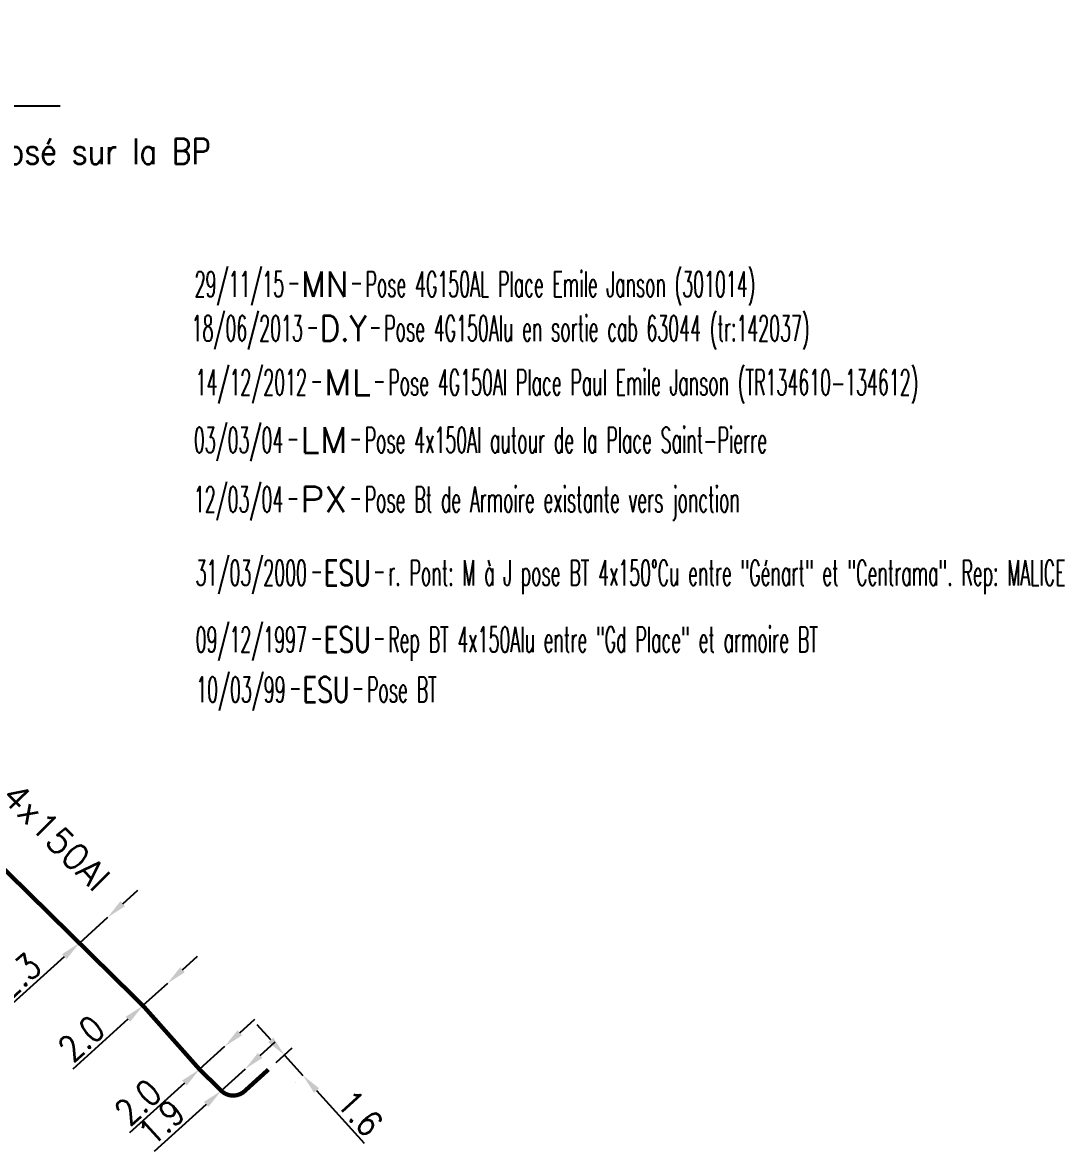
# Model space of a CAD drawing. Header units: millimetres. Extents: x 80000 to 81010, y 144000 to 145002.
# Drawn here: x 80527.3 to 80588.7, y 144391.7 to 144458.2 of the extents above; entities that cross this region are included whole.
import ezdxf
from ezdxf.enums import TextEntityAlignment as Align

# ---------------------------------------------------------------- set-up
doc = ezdxf.new("R2010")
doc.units = ezdxf.units.MM
doc.header["$PDMODE"] = 34
doc.linetypes.add('B_ST_AL', pattern=[2000, 1000, 1000])
doc.layers.get('0').update_dxf_attribs({"linetype": 'CONTINUOUS'})
doc.layers.get('Defpoints').update_dxf_attribs({"linetype": 'CONTINUOUS'})
for name, color, linetype in [('B_100', 3, 'CONTINUOUS'), ('B_400', 7, 'CONTINUOUS'), ('B_910', 7, 'CONTINUOUS')]:
    doc.layers.add(name, color=color, linetype=linetype)
doc.styles.get("Standard").update_dxf_attribs({"font": 'romans.shx', "width": 0.85})
doc.dimstyles.get("Standard").update_dxf_attribs({"dimtxt": 1.5, "dimasz": 1.2, "dimexe": 0.625, "dimexo": 0.625, "dimgap": 0.25, "dimtad": 1, "dimdec": 1, "dimzin": 0, "dimdsep": 46, "dimtxsty": 'Standard', "dimcen": -0.5, "dimadec": 0, "dimazin": 0, "dimtfac": 1, "dimtdec": 1, "dimtmove": 0, "dimatfit": 3, "dimfxl": 0, "dimtolj": 1, "dimtzin": 0, "dimarcsym": 0})

# ---------------------------------------------------------------- blocks, each defined once
blk = doc.blocks.new('*D243')
at = {"layer": 'B_100', "color": 0, "linetype": 'Continuous', "lineweight": -2, "transparency": 16777216}
for p, q in [((80533.231, 144406.293), (80534.12, 144407.099)), ((80532.342, 144405.487), (80530.675, 144403.976)), ((80529.786, 144403.17), (80526.547, 144400.234))]:
    blk.add_line(p, q, dxfattribs=at)
at = {"layer": 'B_100', "color": 0, "linetype": 'Continuous', "transparency": 16777216}
for points in [[(80533.096, 144406.441), (80533.365, 144406.145), (80532.342, 144405.487)], [(80529.651, 144403.318), (80529.92, 144403.022), (80530.675, 144403.976)]]:
    blk.add_solid(points, dxfattribs=at)
at = {"layer": 'Defpoints', "color": 0, "linetype": 'Continuous', "transparency": 16777216}
for p in [(80532.342, 144405.487), (80530.675, 144403.976), (80530.675, 144403.976)]:
    blk.add_point(p, dxfattribs=at)
at = {"layer": 'B_100', "color": 0, "linetype": 'Continuous', "transparency": 16777216, "insert": (80527.05, 144402.039), "char_height": 1.5, "attachment_point": 5, "rotation": 42.19693}
blk.add_mtext('\\A1;2.3', dxfattribs=at)
blk = doc.blocks.new('*D244')
at = {"layer": 'B_100', "color": 0, "linetype": 'Continuous', "lineweight": -2, "transparency": 16777216}
for p, q in [((80541.333, 144397.354), (80542.223, 144398.159)), ((80540.444, 144396.548), (80539.038, 144395.275)), ((80538.149, 144394.469), (80535.089, 144391.697))]:
    blk.add_line(p, q, dxfattribs=at)
at = {"layer": 'B_100', "color": 0, "linetype": 'Continuous', "transparency": 16777216}
for points in [[(80541.199, 144397.502), (80541.468, 144397.206), (80540.444, 144396.548)], [(80538.015, 144394.617), (80538.283, 144394.321), (80539.038, 144395.275)]]:
    blk.add_solid(points, dxfattribs=at)
at = {"layer": 'Defpoints', "color": 0, "linetype": 'Continuous', "transparency": 16777216}
for p in [(80540.444, 144396.548), (80539.038, 144395.275), (80539.038, 144395.275)]:
    blk.add_point(p, dxfattribs=at)
at = {"layer": 'B_100', "color": 0, "linetype": 'Continuous', "transparency": 16777216, "insert": (80535.503, 144393.421), "char_height": 1.5, "attachment_point": 5, "rotation": 42.17476}
blk.add_mtext('\\A1;1.9', dxfattribs=at)
blk = doc.blocks.new('*D245')
at = {"layer": 'B_100', "color": 0, "linetype": 'Continuous', "lineweight": -2, "transparency": 16777216}
for p, q in [((80540.13, 144398.682), (80541.019, 144399.488)), ((80539.24, 144397.877), (80537.758, 144396.534)), ((80536.869, 144395.728), (80533.629, 144392.793))]:
    blk.add_line(p, q, dxfattribs=at)
at = {"layer": 'B_100', "color": 0, "linetype": 'Continuous', "transparency": 16777216}
for points in [[(80539.995, 144398.831), (80540.264, 144398.534), (80539.24, 144397.877)], [(80536.735, 144395.876), (80537.003, 144395.58), (80537.758, 144396.534)]]:
    blk.add_solid(points, dxfattribs=at)
at = {"layer": 'Defpoints', "color": 0, "linetype": 'Continuous', "transparency": 16777216}
for p in [(80539.24, 144397.877), (80537.758, 144396.534), (80537.758, 144396.534)]:
    blk.add_point(p, dxfattribs=at)
at = {"layer": 'B_100', "color": 0, "linetype": 'Continuous', "transparency": 16777216, "insert": (80534.133, 144394.599), "char_height": 1.5, "attachment_point": 5, "rotation": 42.17476}
blk.add_mtext('\\A1;2.0', dxfattribs=at)
blk = doc.blocks.new('*D246')
at = {"layer": 'B_100', "color": 0, "linetype": 'Continuous', "lineweight": -2, "transparency": 16777216}
for p, q in [((80536.759, 144402.402), (80537.648, 144403.207)), ((80535.87, 144401.596), (80534.425, 144400.286)), ((80533.536, 144399.48), (80530.297, 144396.545))]:
    blk.add_line(p, q, dxfattribs=at)
at = {"layer": 'B_100', "color": 0, "linetype": 'Continuous', "transparency": 16777216}
for points in [[(80536.624, 144402.55), (80536.893, 144402.253), (80535.87, 144401.596)], [(80533.401, 144399.629), (80533.67, 144399.332), (80534.425, 144400.286)]]:
    blk.add_solid(points, dxfattribs=at)
at = {"layer": 'Defpoints', "color": 0, "linetype": 'Continuous', "transparency": 16777216}
for p in [(80535.87, 144401.596), (80534.425, 144400.286), (80534.425, 144400.286)]:
    blk.add_point(p, dxfattribs=at)
at = {"layer": 'B_100', "color": 0, "linetype": 'Continuous', "transparency": 16777216, "insert": (80530.8, 144398.351), "char_height": 1.5, "attachment_point": 5, "rotation": 42.18693}
blk.add_mtext('\\A1;2.0', dxfattribs=at)
blk = doc.blocks.new('*D247')
at = {"layer": 'B_100', "color": 0, "linetype": 'Continuous', "lineweight": -2, "transparency": 16777216}
for p, q in [((80541.958, 144398.267), (80541.152, 144399.157)), ((80542.281, 144396.941), (80543.227, 144397.798)), ((80542.764, 144397.378), (80543.853, 144396.175)), ((80543.39, 144395.756), (80543.39, 144395.756)), ((80544.659, 144395.286), (80547.472, 144392.181))]:
    blk.add_line(p, q, dxfattribs=at)
at = {"layer": 'B_100', "color": 0, "linetype": 'Continuous', "transparency": 16777216}
for points in [[(80542.106, 144398.402), (80541.81, 144398.133), (80542.764, 144397.378)], [(80544.807, 144395.42), (80544.511, 144395.152), (80543.853, 144396.175)]]:
    blk.add_solid(points, dxfattribs=at)
at = {"layer": 'Defpoints', "color": 0, "linetype": 'Continuous', "transparency": 16777216}
for p in [(80541.818, 144396.521), (80543.853, 144396.175), (80543.854, 144396.175)]:
    blk.add_point(p, dxfattribs=at)
at = {"layer": 'B_100', "color": 0, "linetype": 'Continuous', "transparency": 16777216, "insert": (80547.209, 144393.96), "char_height": 1.5, "attachment_point": 5, "rotation": 312.17476}
blk.add_mtext('\\A1;1.6', dxfattribs=at)
blk = doc.blocks.new('GIS_MODF')
at = {"color": 0, "linetype": 'Continuous', "flags": 128}
for points in [[(-2.176, -0.014), (-1.676, -0.014)], [(1.519, -0.014), (2.019, -0.014)]]:
    blk.add_lwpolyline(points, dxfattribs=at)
at = {"color": 0, "linetype": 'Continuous', "width": 0.5}
blk.add_attdef('DATE', text='', height=1.5, dxfattribs=at).set_placement((-2.502, -0.798), align=Align.RIGHT)
at = {"color": 0, "linetype": 'Continuous', "width": 1.771291}
blk.add_attdef('USER', text='', height=1.5, dxfattribs=at).set_placement((-1.507, -0.798), (1.276, -0.798), align=Align.FIT)
at = {"color": 0, "linetype": 'Continuous', "width": 0.5}
blk.add_attdef('DESC', (2.289, -0.798), '', height=1.5, dxfattribs=at)

msp = doc.modelspace()

# ---------------------------------------------------------------- linework, layer by layer
at = {"layer": 'B_100', "linetype": 'B_ST_AL', "const_width": 0.25, "flags": 128}
msp.add_lwpolyline([(80511.077, 144427.063), (80510.006, 144426.002, 0.430832), (80510.024, 144425.275), (80513.059, 144422.542), (80515.783, 144419.962), (80520.462, 144414.705), (80523.002, 144411.523), (80530.675, 144403.976), (80534.425, 144400.286), (80537.758, 144396.534), (80539.038, 144395.275, 0.397451), (80540.411, 144395.246), (80541.818, 144396.521)], format="xyb", dxfattribs=at)

# ---------------------------------------------------------------- block references
at = {"layer": 'B_910', "color": 7, "linetype": 'Continuous', "ltscale": 0.5}
ref = msp.add_blockref('GIS_MODF', (80545.245, 144442.844), dxfattribs=at)
ref.add_attrib('DATE', '29/11/15', dxfattribs={"layer": '0', "color": 0, "linetype": 'Continuous', "height": 1.5, "width": 0.5}).set_placement((80542.743, 144442.046), align=Align.RIGHT)
ref.add_attrib('USER', 'MN', dxfattribs={"layer": '0', "color": 0, "linetype": 'Continuous', "height": 1.5, "width": 0.927819}).set_placement((80543.738, 144442.046), (80546.522, 144442.046), align=Align.FIT)
ref.add_attrib('DESC', 'Pose 4G150AL Place Emile Janson (301014)', (80547.534, 144442.046), dxfattribs={"layer": '0', "color": 0, "linetype": 'Continuous', "height": 1.5, "width": 0.5})
at = {"layer": 'B_910', "linetype": 'Continuous'}
ref = msp.add_blockref('GIS_MODF', (80546.35, 144440.241), dxfattribs=at)
ref.add_attrib('DATE', '18/06/2013', dxfattribs={"layer": '0', "color": 0, "linetype": 'Continuous', "height": 1.5, "width": 0.5}).set_placement((80543.848, 144439.443), align=Align.RIGHT)
ref.add_attrib('USER', 'D.Y', dxfattribs={"layer": '0', "color": 0, "linetype": 'Continuous', "height": 1.5, "width": 0.811842}).set_placement((80544.843, 144439.443), (80547.626, 144439.443), align=Align.FIT)
ref.add_attrib('DESC', 'Pose 4G150Alu en sortie cab 63044 (tr:142037)', (80548.639, 144439.443), dxfattribs={"layer": '0', "color": 0, "linetype": 'Continuous', "height": 1.5, "width": 0.5})
ref = msp.add_blockref('GIS_MODF', (80546.589, 144437.056), dxfattribs=at)
ref.add_attrib('DATE', '14/12/2012', dxfattribs={"layer": '0', "color": 0, "linetype": 'Continuous', "height": 1.5, "width": 0.5}).set_placement((80544.087, 144436.258), align=Align.RIGHT)
ref.add_attrib('USER', 'ML', dxfattribs={"layer": '0', "color": 0, "linetype": 'Continuous', "height": 1.5, "width": 0.97421}).set_placement((80545.082, 144436.258), (80547.866, 144436.258), align=Align.FIT)
ref.add_attrib('DESC', 'Pose 4G150Al Place Paul Emile Janson (TR134610-134612)', (80548.878, 144436.258), dxfattribs={"layer": '0', "color": 0, "linetype": 'Continuous', "height": 1.5, "width": 0.5})
ref = msp.add_blockref('GIS_MODF', (80545.197, 144433.66), dxfattribs=at)
ref.add_attrib('DATE', '03/03/04', dxfattribs={"layer": '0', "color": 0, "linetype": 'Continuous', "height": 1.5, "width": 0.5}).set_placement((80542.695, 144432.862), align=Align.RIGHT)
ref.add_attrib('USER', 'LM', dxfattribs={"layer": '0', "color": 0, "linetype": 'Continuous', "height": 1.5, "width": 1.0532}).set_placement((80543.69, 144432.862), (80546.473, 144432.862), align=Align.FIT)
ref.add_attrib('DESC', 'Pose 4x150Al autour de la Place Saint-Pierre', (80547.486, 144432.862), dxfattribs={"layer": '0', "color": 0, "linetype": 'Continuous', "height": 1.5, "width": 0.5})
ref = msp.add_blockref('GIS_MODF', (80545.197, 144430.167), dxfattribs=at)
ref.add_attrib('DATE', '12/03/04', dxfattribs={"layer": '0', "color": 0, "linetype": 'Continuous', "height": 1.5, "width": 0.5}).set_placement((80542.695, 144429.369), align=Align.RIGHT)
ref.add_attrib('USER', 'PX', dxfattribs={"layer": '0', "color": 0, "linetype": 'Continuous', "height": 1.5, "width": 1.025485}).set_placement((80543.69, 144429.369), (80546.473, 144429.369), align=Align.FIT)
ref.add_attrib('DESC', 'Pose Bt de Armoire existante vers jonction', (80547.486, 144429.369), dxfattribs={"layer": '0', "color": 0, "linetype": 'Continuous', "height": 1.5, "width": 0.5})
ref = msp.add_blockref('GIS_MODF', (80546.589, 144425.836), dxfattribs=at)
ref.add_attrib('DATE', '31/03/2000', dxfattribs={"layer": '0', "color": 0, "linetype": 'B_ST_AL', "height": 1.5, "width": 0.5}).set_placement((80544.087, 144425.037), align=Align.RIGHT)
ref.add_attrib('USER', 'ESU', dxfattribs={"layer": '0', "color": 0, "linetype": 'B_ST_AL', "height": 1.5, "width": 0.683656}).set_placement((80545.082, 144425.037), (80547.866, 144425.037), align=Align.FIT)
ref.add_attrib('DESC', 'r. Pont: M à J pose BT 4x150%%dCu entre "Génart" et "Centrama". Rep: MALICE', (80548.878, 144425.037), dxfattribs={"layer": '0', "color": 0, "linetype": 'B_ST_AL', "height": 1.5, "width": 0.5})
ref = msp.add_blockref('GIS_MODF', (80546.589, 144421.904), dxfattribs=at)
ref.add_attrib('DATE', '09/12/1997', dxfattribs={"layer": '0', "color": 0, "linetype": 'B_ST_AL', "height": 1.5, "width": 0.5}).set_placement((80544.087, 144421.106), align=Align.RIGHT)
ref.add_attrib('USER', 'ESU', dxfattribs={"layer": '0', "color": 0, "linetype": 'B_ST_AL', "height": 1.5, "width": 0.683656}).set_placement((80545.082, 144421.106), (80547.866, 144421.106), align=Align.FIT)
ref.add_attrib('DESC', 'Rep BT 4x150Alu entre "Gd Place" et armoire BT', (80548.878, 144421.106), dxfattribs={"layer": '0', "color": 0, "linetype": 'B_ST_AL', "height": 1.5, "width": 0.5})
ref = msp.add_blockref('GIS_MODF', (80545.335, 144418.957), dxfattribs=at)
ref.add_attrib('DATE', '10/03/99', dxfattribs={"layer": '0', "color": 0, "linetype": 'B_ST_AL', "height": 1.5, "width": 0.5}).set_placement((80542.833, 144418.159), align=Align.RIGHT)
ref.add_attrib('USER', 'ESU', dxfattribs={"layer": '0', "color": 0, "linetype": 'B_ST_AL', "height": 1.5, "width": 0.683656}).set_placement((80543.828, 144418.159), (80546.612, 144418.159), align=Align.FIT)
ref.add_attrib('DESC', 'Pose BT', (80547.624, 144418.159), dxfattribs={"layer": '0', "color": 0, "linetype": 'B_ST_AL', "height": 1.5, "width": 0.5})

# ---------------------------------------------------------------- texts
at = {"layer": 'B_100', "linetype": 'Continuous'}
msp.add_text('4x150Al', height=1.5, rotation=314.67173, dxfattribs=at).set_placement((80529.31, 144410.224), align=Align.MIDDLE)
at = {"layer": 'B_100', "linetype": 'Continuous', "insert": (80511.1, 144451.375), "char_height": 1.5, "width": 32.21016, "attachment_point": 1}
msp.add_mtext('Câbles 4G150Al posé sur la BP', dxfattribs=at)

# ---------------------------------------------------------------- dimensions: what is measured, and where the dimension line sits
at = {"layer": 'B_100', "linetype": 'Continuous'}
for base, p1, p2, angle, picture, middle in [((80530.6747, 144403.9757), (80532.3416, 144405.487), (80530.6747, 144403.9757), 42.19693, '*D243', (80527.0502, 144402.0394)), ((80534.42469, 144400.28625), (80535.86956, 144401.59577), (80534.42469, 144400.28625), 42.18693, '*D246', (80530.7999, 144398.35059)), ((80537.758, 144396.534), (80539.24, 144397.877), (80537.758, 144396.534), 42.17476, '*D245', (80534.133, 144394.599)), ((80539.038, 144395.275), (80540.444, 144396.548), (80539.038, 144395.275), 42.17476, '*D244', (80535.503, 144393.421))]:
    dim = msp.add_linear_dim(base=base, p1=p1, p2=p2, angle=angle, dimstyle='Standard', dxfattribs=at)
    dim.commit()
    dim.dimension.update_dxf_attribs({"geometry": picture, "text_midpoint": middle})
dim = msp.add_linear_dim(base=(80543.853, 144396.175), p1=(80541.818, 144396.521), p2=(80543.854, 144396.175), angle=312.17476, text='1.6', dimstyle='Standard', dxfattribs=at)
dim.commit()
dim.dimension.update_dxf_attribs({"geometry": '*D247', "text_midpoint": (80547.209, 144393.96)})

# ---------------------------------------------------------------- leaders
at = {"layer": 'B_400', "linetype": 'Continuous', "annotation_type": 0, "has_hookline": 1, "hookline_direction": 0, "text_width": 20.521}
msp.add_leader([(80478.071, 144458.203), (80508.783, 144453.301)], dimstyle='Standard', override={"dimgap": 0.25, "dimtad": 1, "dimfxl": 1.25}, dxfattribs=at)

doc.saveas('drawing.dxf')
